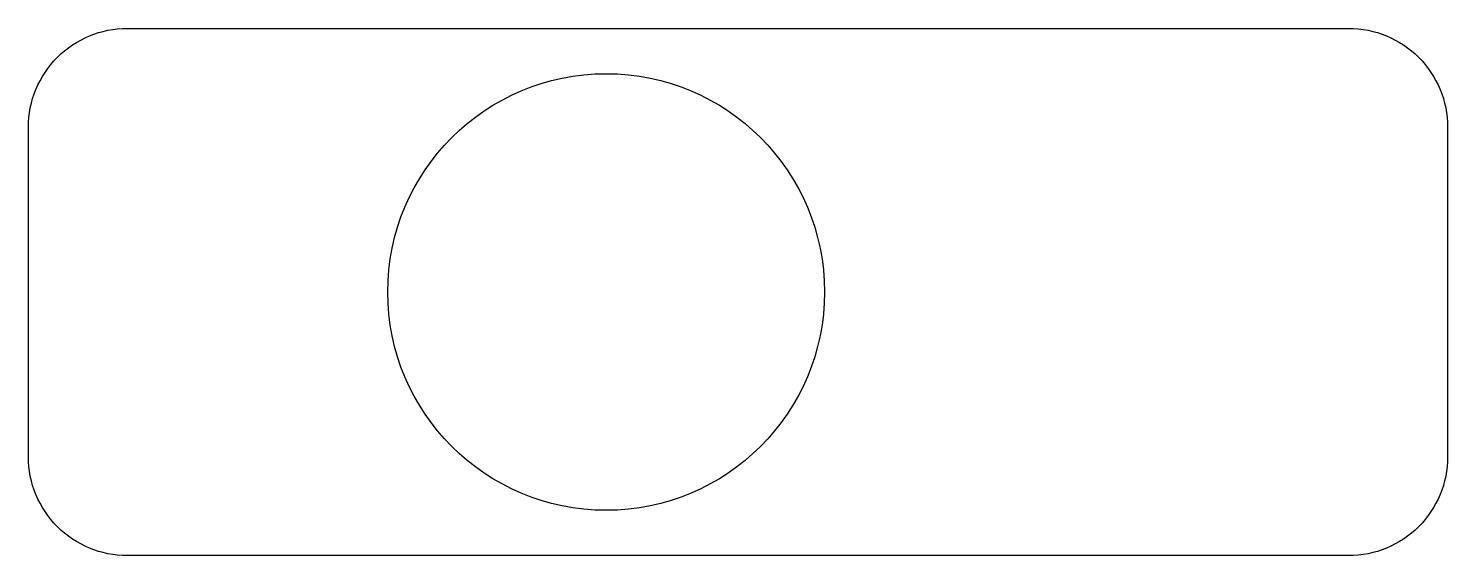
# Model space of a CAD drawing. Header units: millimetres. Extents: x 0 to 43, y 0 to 16.
import ezdxf

# ---------------------------------------------------------------- set-up
doc = ezdxf.new("R2010")
doc.units = ezdxf.units.MM

msp = doc.modelspace()

# ---------------------------------------------------------------- linework, layer by layer
msp.add_lwpolyline([(3, 16), (40.05, 16, -0.414214), (43.05, 13), (43.05, 3, -0.414214), (40.05, 0), (3, 0, -0.414214), (0, 3), (0, 13, -0.414214)], format="xyb", close=True)
msp.add_circle((17.525, 8), 6.625)

doc.saveas('drawing.dxf')
